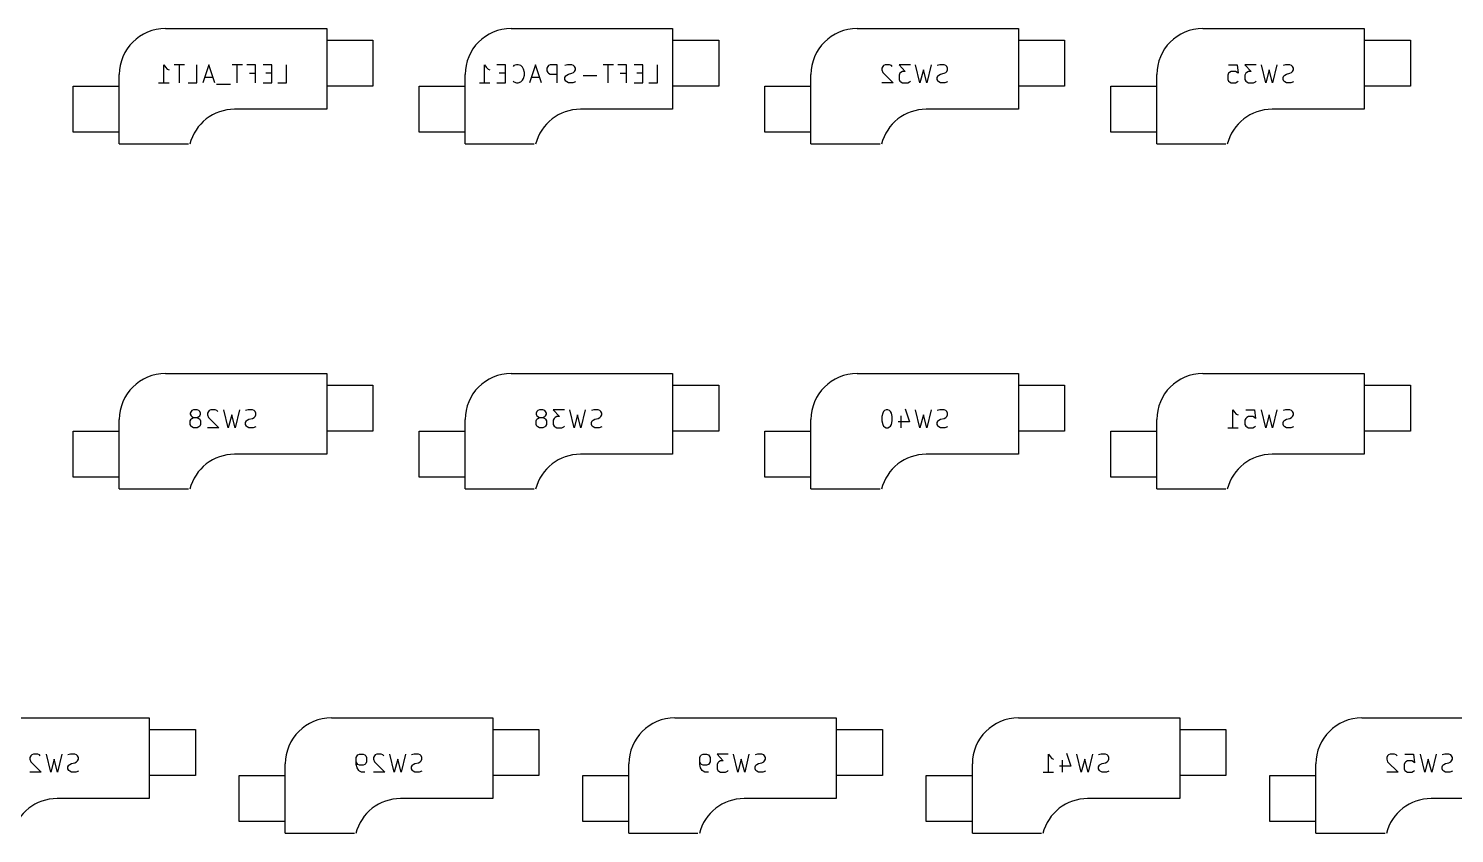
# Model space of a CAD drawing. Extents: x 31 to 377, y -115 to -12.
# Drawn here: x 124.3 to 202.8, y -56 to -11.7 of the extents above; entities that cross this region are included whole.
import ezdxf

# ---------------------------------------------------------------- set-up
doc = ezdxf.new("R2010")
doc.units = 0
doc.layers.add('BLACK', color=7, linetype='CONTINUOUS')

msp = doc.modelspace()

# ---------------------------------------------------------------- linework, layer by layer
at = {"layer": 'BLACK', "linetype": 'CONTINUOUS'}
for p, q in [((131.826, -11.684), (140.716, -11.684)), ((140.716, -11.684), (140.716, -16.129)), ((150.876, -11.684), (159.766, -11.684)), ((159.766, -11.684), (159.766, -16.129)), ((169.926, -11.684), (178.816, -11.684)), ((178.816, -11.684), (178.816, -16.129)), ((188.976, -11.684), (197.866, -11.684)), ((197.866, -11.684), (197.866, -16.129)), ((140.716, -12.319), (143.256, -12.319)), ((143.256, -12.319), (143.256, -14.859)), ((159.766, -12.319), (162.306, -12.319)), ((162.306, -12.319), (162.306, -14.859)), ((178.816, -12.319), (181.356, -12.319)), ((181.356, -12.319), (181.356, -14.859)), ((197.866, -12.319), (200.406, -12.319)), ((200.406, -12.319), (200.406, -14.859)), ((131.739, -14.6764), (131.739, -13.6764)), ((131.739, -13.6764), (131.834, -13.8192)), ((131.834, -13.8192), (131.93, -13.9145)), ((131.93, -13.9145), (132.025, -13.9621)), ((132.882, -13.6764), (132.311, -13.6764)), ((132.596, -14.6764), (132.596, -13.6764)), ((133.549, -14.6764), (133.549, -13.6764)), ((134.215, -13.6764), (133.882, -14.6764)), ((134.549, -14.6764), (134.215, -13.6764)), ((136.072, -13.6764), (135.501, -13.6764)), ((135.787, -14.6764), (135.787, -13.6764)), ((136.787, -13.6764), (136.311, -13.6764)), ((136.787, -14.6764), (136.787, -13.6764)), ((137.691, -13.6764), (137.215, -13.6764)), ((137.691, -14.6764), (137.691, -13.6764)), ((138.501, -14.6764), (138.501, -13.6764)), ((149.408, -14.6764), (149.408, -13.6764)), ((149.408, -13.6764), (149.503, -13.8192)), ((149.503, -13.8192), (149.599, -13.9145)), ((149.599, -13.9145), (149.694, -13.9621)), ((150.551, -13.6764), (150.075, -13.6764)), ((150.551, -14.6764), (150.551, -13.6764)), ((151.027, -13.724), (150.98, -13.7716)), ((151.17, -13.6764), (151.027, -13.724)), ((151.265, -13.6764), (151.17, -13.6764)), ((151.408, -13.724), (151.265, -13.6764)), ((151.503, -13.8192), (151.408, -13.724)), ((151.551, -13.9145), (151.503, -13.8192)), ((151.599, -14.105), (151.551, -13.9145)), ((151.599, -14.2478), (151.599, -14.105)), ((152.218, -13.6764), (151.884, -14.6764)), ((152.551, -14.6764), (152.218, -13.6764)), ((152.884, -13.7716), (152.837, -13.8669)), ((152.837, -13.8669), (152.837, -14.0097)), ((152.837, -14.0097), (152.884, -14.105)), ((152.932, -13.724), (152.884, -13.7716)), ((152.884, -14.105), (152.932, -14.1526)), ((153.027, -13.6764), (152.932, -13.724)), ((153.408, -13.6764), (153.027, -13.6764)), ((153.408, -14.6764), (153.408, -13.6764)), ((153.98, -13.6764), (153.837, -13.724)), ((154.218, -13.6764), (153.98, -13.6764)), ((154.313, -13.724), (154.218, -13.6764)), ((154.218, -14.1526), (154.313, -14.105)), ((154.361, -13.7716), (154.313, -13.724)), ((154.313, -14.105), (154.361, -14.0573)), ((154.408, -13.8669), (154.361, -13.7716)), ((154.361, -14.0573), (154.408, -13.9621)), ((154.408, -13.9621), (154.408, -13.8669)), ((156.503, -13.6764), (155.932, -13.6764)), ((156.218, -14.6764), (156.218, -13.6764)), ((157.218, -13.6764), (156.741, -13.6764)), ((157.218, -14.6764), (157.218, -13.6764)), ((158.122, -13.6764), (157.646, -13.6764)), ((158.122, -14.6764), (158.122, -13.6764)), ((158.932, -14.6764), (158.932, -13.6764)), ((171.339, -13.7716), (171.291, -13.8669)), ((171.291, -13.8669), (171.291, -13.9621)), ((171.291, -13.9621), (171.339, -14.105)), ((171.387, -13.724), (171.339, -13.7716)), ((171.339, -14.105), (171.911, -14.6764)), ((171.482, -13.6764), (171.387, -13.724)), ((171.72, -13.6764), (171.482, -13.6764)), ((171.815, -13.724), (171.72, -13.6764)), ((171.863, -13.7716), (171.815, -13.724)), ((172.863, -13.6764), (172.244, -13.6764)), ((172.244, -13.6764), (172.577, -14.0573)), ((172.339, -14.105), (172.291, -14.1526)), ((172.434, -14.0573), (172.339, -14.105)), ((172.577, -14.0573), (172.434, -14.0573)), ((173.387, -14.6764), (173.149, -13.6764)), ((173.577, -13.9621), (173.387, -14.6764)), ((173.768, -14.6764), (173.577, -13.9621)), ((174.006, -13.6764), (173.768, -14.6764)), ((174.482, -13.6764), (174.339, -13.724)), ((174.72, -13.6764), (174.482, -13.6764)), ((174.815, -13.724), (174.72, -13.6764)), ((174.72, -14.1526), (174.815, -14.105)), ((174.863, -13.7716), (174.815, -13.724)), ((174.815, -14.105), (174.863, -14.0573)), ((174.911, -13.8669), (174.863, -13.7716)), ((174.863, -14.0573), (174.911, -13.9621)), ((174.911, -13.9621), (174.911, -13.8669)), ((190.389, -13.6764), (190.865, -13.6764)), ((190.437, -14.105), (190.389, -14.1526)), ((190.532, -14.0573), (190.437, -14.105)), ((190.77, -14.0573), (190.532, -14.0573)), ((190.865, -14.105), (190.77, -14.0573)), ((190.865, -13.6764), (190.913, -14.1526)), ((190.913, -14.1526), (190.865, -14.105)), ((191.913, -13.6764), (191.294, -13.6764)), ((191.294, -13.6764), (191.627, -14.0573)), ((191.389, -14.105), (191.341, -14.1526)), ((191.484, -14.0573), (191.389, -14.105)), ((191.627, -14.0573), (191.484, -14.0573)), ((192.437, -14.6764), (192.199, -13.6764)), ((192.627, -13.9621), (192.437, -14.6764)), ((192.818, -14.6764), (192.627, -13.9621)), ((193.056, -13.6764), (192.818, -14.6764)), ((193.532, -13.6764), (193.389, -13.724)), ((193.77, -13.6764), (193.532, -13.6764)), ((193.865, -13.724), (193.77, -13.6764)), ((193.77, -14.1526), (193.865, -14.105)), ((193.913, -13.7716), (193.865, -13.724)), ((193.865, -14.105), (193.913, -14.0573)), ((193.961, -13.8669), (193.913, -13.7716)), ((193.913, -14.0573), (193.961, -13.9621)), ((193.961, -13.9621), (193.961, -13.8669)), ((126.746, -14.859), (129.286, -14.859)), ((126.746, -17.399), (126.746, -14.859)), ((129.286, -18.034), (129.286, -14.224)), ((131.453, -14.6764), (132.025, -14.6764)), ((133.072, -14.6764), (133.549, -14.6764)), ((134.453, -14.3907), (133.977, -14.3907)), ((135.406, -14.7716), (134.644, -14.7716)), ((136.453, -14.1526), (136.787, -14.1526)), ((137.215, -14.6764), (137.691, -14.6764)), ((137.691, -14.1526), (137.358, -14.1526)), ((138.025, -14.6764), (138.501, -14.6764)), ((143.256, -14.859), (140.716, -14.859)), ((145.796, -14.859), (148.336, -14.859)), ((145.796, -17.399), (145.796, -14.859)), ((148.336, -18.034), (148.336, -14.224)), ((149.122, -14.6764), (149.694, -14.6764)), ((150.075, -14.6764), (150.551, -14.6764)), ((150.551, -14.1526), (150.218, -14.1526)), ((150.98, -14.5811), (151.027, -14.6288)), ((151.027, -14.6288), (151.17, -14.6764)), ((151.17, -14.6764), (151.265, -14.6764)), ((151.265, -14.6764), (151.408, -14.6288)), ((151.408, -14.6288), (151.503, -14.5335)), ((151.503, -14.5335), (151.551, -14.4383)), ((151.551, -14.4383), (151.599, -14.2478)), ((152.456, -14.3907), (151.98, -14.3907)), ((152.932, -14.1526), (153.027, -14.2002)), ((153.027, -14.2002), (153.408, -14.2002)), ((153.837, -14.3907), (153.884, -14.2954)), ((153.837, -14.4859), (153.837, -14.3907)), ((153.884, -14.5811), (153.837, -14.4859)), ((153.884, -14.2954), (153.932, -14.2478)), ((153.932, -14.6288), (153.884, -14.5811)), ((153.932, -14.2478), (154.027, -14.2002)), ((154.027, -14.6764), (153.932, -14.6288)), ((154.027, -14.2002), (154.218, -14.1526)), ((154.265, -14.6764), (154.027, -14.6764)), ((154.408, -14.6288), (154.265, -14.6764)), ((155.599, -14.2954), (154.837, -14.2954)), ((156.884, -14.1526), (157.218, -14.1526)), ((157.646, -14.6764), (158.122, -14.6764)), ((158.122, -14.1526), (157.789, -14.1526)), ((158.456, -14.6764), (158.932, -14.6764)), ((162.306, -14.859), (159.766, -14.859)), ((164.846, -14.859), (167.386, -14.859)), ((164.846, -17.399), (164.846, -14.859)), ((167.386, -18.034), (167.386, -14.224)), ((171.911, -14.6764), (171.291, -14.6764)), ((172.291, -14.1526), (172.244, -14.2478)), ((172.244, -14.2478), (172.244, -14.4859)), ((172.244, -14.4859), (172.291, -14.5811)), ((172.291, -14.5811), (172.339, -14.6288)), ((172.339, -14.6288), (172.434, -14.6764)), ((172.434, -14.6764), (172.72, -14.6764)), ((172.72, -14.6764), (172.815, -14.6288)), ((172.815, -14.6288), (172.863, -14.5811)), ((174.339, -14.3907), (174.387, -14.2954)), ((174.339, -14.4859), (174.339, -14.3907)), ((174.387, -14.5811), (174.339, -14.4859)), ((174.387, -14.2954), (174.434, -14.2478)), ((174.434, -14.6288), (174.387, -14.5811)), ((174.434, -14.2478), (174.53, -14.2002)), ((174.53, -14.6764), (174.434, -14.6288)), ((174.53, -14.2002), (174.72, -14.1526)), ((174.768, -14.6764), (174.53, -14.6764)), ((174.911, -14.6288), (174.768, -14.6764)), ((181.356, -14.859), (178.816, -14.859)), ((183.896, -14.859), (186.436, -14.859)), ((183.896, -17.399), (183.896, -14.859)), ((186.436, -18.034), (186.436, -14.224)), ((190.389, -14.1526), (190.341, -14.2478)), ((190.341, -14.2478), (190.341, -14.4859)), ((190.341, -14.4859), (190.389, -14.5811)), ((190.389, -14.5811), (190.437, -14.6288)), ((190.437, -14.6288), (190.532, -14.6764)), ((190.532, -14.6764), (190.77, -14.6764)), ((190.77, -14.6764), (190.865, -14.6288)), ((190.865, -14.6288), (190.913, -14.5811)), ((191.341, -14.1526), (191.294, -14.2478)), ((191.294, -14.2478), (191.294, -14.4859)), ((191.294, -14.4859), (191.341, -14.5811)), ((191.341, -14.5811), (191.389, -14.6288)), ((191.389, -14.6288), (191.484, -14.6764)), ((191.484, -14.6764), (191.77, -14.6764)), ((191.77, -14.6764), (191.865, -14.6288)), ((191.865, -14.6288), (191.913, -14.5811)), ((193.389, -14.3907), (193.437, -14.2954)), ((193.389, -14.4859), (193.389, -14.3907)), ((193.437, -14.5811), (193.389, -14.4859)), ((193.437, -14.2954), (193.484, -14.2478)), ((193.484, -14.6288), (193.437, -14.5811)), ((193.484, -14.2478), (193.58, -14.2002)), ((193.58, -14.6764), (193.484, -14.6288)), ((193.58, -14.2002), (193.77, -14.1526)), ((193.818, -14.6764), (193.58, -14.6764)), ((193.961, -14.6288), (193.818, -14.6764)), ((200.406, -14.859), (197.866, -14.859)), ((140.716, -16.129), (135.636, -16.129)), ((159.766, -16.129), (154.686, -16.129)), ((178.816, -16.129), (173.736, -16.129)), ((197.866, -16.129), (192.786, -16.129)), ((129.286, -17.399), (126.746, -17.399)), ((129.286, -18.034), (133.096, -18.034)), ((148.336, -17.399), (145.796, -17.399)), ((148.336, -18.034), (152.146, -18.034)), ((167.386, -17.399), (164.846, -17.399)), ((167.386, -18.034), (171.196, -18.034)), ((186.436, -17.399), (183.896, -17.399)), ((186.436, -18.034), (190.246, -18.034)), ((131.826, -30.6889), (140.716, -30.6889)), ((140.716, -30.6889), (140.716, -35.1339)), ((140.716, -31.3239), (143.256, -31.3239)), ((143.256, -31.3239), (143.256, -33.8639)), ((150.876, -30.6889), (159.766, -30.6889)), ((159.766, -30.6889), (159.766, -35.1339)), ((159.766, -31.3239), (162.306, -31.3239)), ((162.306, -31.3239), (162.306, -33.8639)), ((169.926, -30.6889), (178.816, -30.6889)), ((178.816, -30.6889), (178.816, -35.1339)), ((178.816, -31.3239), (181.356, -31.3239)), ((181.356, -31.3239), (181.356, -33.8639)), ((188.976, -30.6889), (197.866, -30.6889)), ((197.866, -30.6889), (197.866, -35.1339)), ((197.866, -31.3239), (200.406, -31.3239)), ((200.406, -31.3239), (200.406, -33.8639)), ((133.239, -32.7765), (133.191, -32.8718)), ((133.191, -32.8718), (133.191, -32.9194)), ((133.191, -32.9194), (133.239, -33.0146)), ((133.287, -32.7289), (133.239, -32.7765)), ((133.382, -32.6813), (133.287, -32.7289)), ((133.572, -32.6813), (133.382, -32.6813)), ((133.668, -32.7289), (133.572, -32.6813)), ((133.715, -32.7765), (133.668, -32.7289)), ((133.763, -32.8718), (133.715, -32.7765)), ((133.715, -33.0146), (133.763, -32.9194)), ((133.763, -32.9194), (133.763, -32.8718)), ((134.191, -32.7765), (134.144, -32.8718)), ((134.144, -32.8718), (134.144, -32.967)), ((134.144, -32.967), (134.191, -33.1099)), ((134.239, -32.7289), (134.191, -32.7765)), ((134.334, -32.6813), (134.239, -32.7289)), ((134.572, -32.6813), (134.334, -32.6813)), ((134.668, -32.7289), (134.572, -32.6813)), ((134.715, -32.7765), (134.668, -32.7289)), ((135.287, -33.6813), (135.049, -32.6813)), ((135.477, -32.967), (135.287, -33.6813)), ((135.668, -33.6813), (135.477, -32.967)), ((135.906, -32.6813), (135.668, -33.6813)), ((136.382, -32.6813), (136.239, -32.7289)), ((136.62, -32.6813), (136.382, -32.6813)), ((136.715, -32.7289), (136.62, -32.6813)), ((136.763, -32.7765), (136.715, -32.7289)), ((136.811, -32.8718), (136.763, -32.7765)), ((136.763, -33.0622), (136.811, -32.967)), ((136.811, -32.967), (136.811, -32.8718)), ((152.289, -32.7765), (152.241, -32.8718)), ((152.241, -32.8718), (152.241, -32.9194)), ((152.241, -32.9194), (152.289, -33.0146)), ((152.337, -32.7289), (152.289, -32.7765)), ((152.432, -32.6813), (152.337, -32.7289)), ((152.622, -32.6813), (152.432, -32.6813)), ((152.718, -32.7289), (152.622, -32.6813)), ((152.765, -32.7765), (152.718, -32.7289)), ((152.813, -32.8718), (152.765, -32.7765)), ((152.765, -33.0146), (152.813, -32.9194)), ((152.813, -32.9194), (152.813, -32.8718)), ((153.813, -32.6813), (153.194, -32.6813)), ((153.194, -32.6813), (153.527, -33.0622)), ((154.337, -33.6813), (154.099, -32.6813)), ((154.527, -32.967), (154.337, -33.6813)), ((154.718, -33.6813), (154.527, -32.967)), ((154.956, -32.6813), (154.718, -33.6813)), ((155.432, -32.6813), (155.289, -32.7289)), ((155.67, -32.6813), (155.432, -32.6813)), ((155.765, -32.7289), (155.67, -32.6813)), ((155.813, -32.7765), (155.765, -32.7289)), ((155.861, -32.8718), (155.813, -32.7765)), ((155.813, -33.0622), (155.861, -32.967)), ((155.861, -32.967), (155.861, -32.8718)), ((171.339, -32.8718), (171.291, -33.0622)), ((171.387, -32.7765), (171.339, -32.8718)), ((171.434, -32.7289), (171.387, -32.7765)), ((171.53, -32.6813), (171.434, -32.7289)), ((171.625, -32.6813), (171.53, -32.6813)), ((171.72, -32.7289), (171.625, -32.6813)), ((171.768, -32.7765), (171.72, -32.7289)), ((171.815, -32.8718), (171.768, -32.7765)), ((171.863, -33.0622), (171.815, -32.8718)), ((172.577, -32.6337), (172.815, -33.3479)), ((173.387, -33.6813), (173.149, -32.6813)), ((173.577, -32.967), (173.387, -33.6813)), ((173.768, -33.6813), (173.577, -32.967)), ((174.006, -32.6813), (173.768, -33.6813)), ((174.482, -32.6813), (174.339, -32.7289)), ((174.72, -32.6813), (174.482, -32.6813)), ((174.815, -32.7289), (174.72, -32.6813)), ((174.863, -32.7765), (174.815, -32.7289)), ((174.911, -32.8718), (174.863, -32.7765)), ((174.863, -33.0622), (174.911, -32.967)), ((174.911, -32.967), (174.911, -32.8718)), ((190.627, -33.6813), (190.627, -32.6813)), ((190.627, -32.6813), (190.722, -32.8241)), ((190.722, -32.8241), (190.818, -32.9194)), ((190.818, -32.9194), (190.913, -32.967)), ((191.341, -32.6813), (191.818, -32.6813)), ((191.818, -32.6813), (191.865, -33.1575)), ((192.437, -33.6813), (192.199, -32.6813)), ((192.627, -32.967), (192.437, -33.6813)), ((192.818, -33.6813), (192.627, -32.967)), ((193.056, -32.6813), (192.818, -33.6813)), ((193.532, -32.6813), (193.389, -32.7289)), ((193.77, -32.6813), (193.532, -32.6813)), ((193.865, -32.7289), (193.77, -32.6813)), ((193.913, -32.7765), (193.865, -32.7289)), ((193.961, -32.8718), (193.913, -32.7765)), ((193.913, -33.0622), (193.961, -32.967)), ((193.961, -32.967), (193.961, -32.8718)), ((129.286, -37.0389), (129.286, -33.2289)), ((133.191, -33.3003), (133.239, -33.2051)), ((133.191, -33.4908), (133.191, -33.3003)), ((133.239, -33.586), (133.191, -33.4908)), ((133.239, -33.0146), (133.287, -33.0622)), ((133.239, -33.2051), (133.287, -33.1575)), ((133.287, -33.6337), (133.239, -33.586)), ((133.287, -33.0622), (133.382, -33.1099)), ((133.287, -33.1575), (133.382, -33.1099)), ((133.382, -33.6813), (133.287, -33.6337)), ((133.382, -33.1099), (133.572, -33.1099)), ((133.572, -33.6813), (133.382, -33.6813)), ((133.572, -33.1099), (133.668, -33.0622)), ((133.572, -33.1099), (133.668, -33.1575)), ((133.668, -33.6337), (133.572, -33.6813)), ((133.668, -33.0622), (133.715, -33.0146)), ((133.668, -33.1575), (133.715, -33.2051)), ((133.715, -33.586), (133.668, -33.6337)), ((133.715, -33.2051), (133.763, -33.3003)), ((133.763, -33.4908), (133.715, -33.586)), ((133.763, -33.3003), (133.763, -33.4908)), ((134.763, -33.6813), (134.144, -33.6813)), ((134.191, -33.1099), (134.763, -33.6813)), ((136.239, -33.3956), (136.287, -33.3003)), ((136.239, -33.4908), (136.239, -33.3956)), ((136.287, -33.586), (136.239, -33.4908)), ((136.287, -33.3003), (136.334, -33.2527)), ((136.334, -33.6337), (136.287, -33.586)), ((136.334, -33.2527), (136.43, -33.2051)), ((136.43, -33.6813), (136.334, -33.6337)), ((136.43, -33.2051), (136.62, -33.1575)), ((136.668, -33.6813), (136.43, -33.6813)), ((136.62, -33.1575), (136.715, -33.1099)), ((136.811, -33.6337), (136.668, -33.6813)), ((136.715, -33.1099), (136.763, -33.0622)), ((148.336, -37.0389), (148.336, -33.2289)), ((152.241, -33.3003), (152.289, -33.2051)), ((152.241, -33.4908), (152.241, -33.3003)), ((152.289, -33.586), (152.241, -33.4908)), ((152.289, -33.0146), (152.337, -33.0622)), ((152.289, -33.2051), (152.337, -33.1575)), ((152.337, -33.6337), (152.289, -33.586)), ((152.337, -33.0622), (152.432, -33.1099)), ((152.337, -33.1575), (152.432, -33.1099)), ((152.432, -33.6813), (152.337, -33.6337)), ((152.432, -33.1099), (152.622, -33.1099)), ((152.622, -33.6813), (152.432, -33.6813)), ((152.622, -33.1099), (152.718, -33.0622)), ((152.622, -33.1099), (152.718, -33.1575)), ((152.718, -33.6337), (152.622, -33.6813)), ((152.718, -33.0622), (152.765, -33.0146)), ((152.718, -33.1575), (152.765, -33.2051)), ((152.765, -33.586), (152.718, -33.6337)), ((152.765, -33.2051), (152.813, -33.3003)), ((152.813, -33.4908), (152.765, -33.586)), ((152.813, -33.3003), (152.813, -33.4908)), ((153.241, -33.1575), (153.194, -33.2527)), ((153.194, -33.2527), (153.194, -33.4908)), ((153.194, -33.4908), (153.241, -33.586)), ((153.289, -33.1099), (153.241, -33.1575)), ((153.241, -33.586), (153.289, -33.6337)), ((153.384, -33.0622), (153.289, -33.1099)), ((153.289, -33.6337), (153.384, -33.6813)), ((153.527, -33.0622), (153.384, -33.0622)), ((153.384, -33.6813), (153.67, -33.6813)), ((153.67, -33.6813), (153.765, -33.6337)), ((153.765, -33.6337), (153.813, -33.586)), ((155.289, -33.3956), (155.337, -33.3003)), ((155.289, -33.4908), (155.289, -33.3956)), ((155.337, -33.586), (155.289, -33.4908)), ((155.337, -33.3003), (155.384, -33.2527)), ((155.384, -33.6337), (155.337, -33.586)), ((155.384, -33.2527), (155.48, -33.2051)), ((155.48, -33.6813), (155.384, -33.6337)), ((155.48, -33.2051), (155.67, -33.1575)), ((155.718, -33.6813), (155.48, -33.6813)), ((155.67, -33.1575), (155.765, -33.1099)), ((155.861, -33.6337), (155.718, -33.6813)), ((155.765, -33.1099), (155.813, -33.0622)), ((167.386, -37.0389), (167.386, -33.2289)), ((171.291, -33.0622), (171.291, -33.3003)), ((171.291, -33.3003), (171.339, -33.4908)), ((171.339, -33.4908), (171.387, -33.586)), ((171.387, -33.586), (171.434, -33.6337)), ((171.434, -33.6337), (171.53, -33.6813)), ((171.53, -33.6813), (171.625, -33.6813)), ((171.625, -33.6813), (171.72, -33.6337)), ((171.72, -33.6337), (171.768, -33.586)), ((171.768, -33.586), (171.815, -33.4908)), ((171.815, -33.4908), (171.863, -33.3003)), ((171.863, -33.3003), (171.863, -33.0622)), ((172.815, -33.3479), (172.196, -33.3479)), ((172.339, -33.0146), (172.339, -33.6813)), ((174.339, -33.3956), (174.387, -33.3003)), ((174.339, -33.4908), (174.339, -33.3956)), ((174.387, -33.586), (174.339, -33.4908)), ((174.387, -33.3003), (174.434, -33.2527)), ((174.434, -33.6337), (174.387, -33.586)), ((174.434, -33.2527), (174.53, -33.2051)), ((174.53, -33.6813), (174.434, -33.6337)), ((174.53, -33.2051), (174.72, -33.1575)), ((174.768, -33.6813), (174.53, -33.6813)), ((174.72, -33.1575), (174.815, -33.1099)), ((174.911, -33.6337), (174.768, -33.6813)), ((174.815, -33.1099), (174.863, -33.0622)), ((186.436, -37.0389), (186.436, -33.2289)), ((190.341, -33.6813), (190.913, -33.6813)), ((191.341, -33.1575), (191.294, -33.2527)), ((191.294, -33.2527), (191.294, -33.4908)), ((191.294, -33.4908), (191.341, -33.586)), ((191.389, -33.1099), (191.341, -33.1575)), ((191.341, -33.586), (191.389, -33.6337)), ((191.484, -33.0622), (191.389, -33.1099)), ((191.389, -33.6337), (191.484, -33.6813)), ((191.722, -33.0622), (191.484, -33.0622)), ((191.484, -33.6813), (191.722, -33.6813)), ((191.818, -33.1099), (191.722, -33.0622)), ((191.722, -33.6813), (191.818, -33.6337)), ((191.865, -33.1575), (191.818, -33.1099)), ((191.818, -33.6337), (191.865, -33.586)), ((193.389, -33.3956), (193.437, -33.3003)), ((193.389, -33.4908), (193.389, -33.3956)), ((193.437, -33.586), (193.389, -33.4908)), ((193.437, -33.3003), (193.484, -33.2527)), ((193.484, -33.6337), (193.437, -33.586)), ((193.484, -33.2527), (193.58, -33.2051)), ((193.58, -33.6813), (193.484, -33.6337)), ((193.58, -33.2051), (193.77, -33.1575)), ((193.818, -33.6813), (193.58, -33.6813)), ((193.77, -33.1575), (193.865, -33.1099)), ((193.961, -33.6337), (193.818, -33.6813)), ((193.865, -33.1099), (193.913, -33.0622)), ((126.746, -33.8639), (129.286, -33.8639)), ((126.746, -36.4039), (126.746, -33.8639)), ((143.256, -33.8639), (140.716, -33.8639)), ((145.796, -33.8639), (148.336, -33.8639)), ((145.796, -36.4039), (145.796, -33.8639)), ((162.306, -33.8639), (159.766, -33.8639)), ((164.846, -33.8639), (167.386, -33.8639)), ((164.846, -36.4039), (164.846, -33.8639)), ((181.356, -33.8639), (178.816, -33.8639)), ((183.896, -33.8639), (186.436, -33.8639)), ((183.896, -36.4039), (183.896, -33.8639)), ((200.406, -33.8639), (197.866, -33.8639)), ((140.716, -35.1339), (135.636, -35.1339)), ((159.766, -35.1339), (154.686, -35.1339)), ((178.816, -35.1339), (173.736, -35.1339)), ((197.866, -35.1339), (192.786, -35.1339)), ((129.286, -36.4039), (126.746, -36.4039)), ((148.336, -36.4039), (145.796, -36.4039)), ((167.386, -36.4039), (164.846, -36.4039)), ((186.436, -36.4039), (183.896, -36.4039)), ((129.286, -37.0389), (133.096, -37.0389)), ((148.336, -37.0389), (152.146, -37.0389)), ((167.386, -37.0389), (171.196, -37.0389)), ((186.436, -37.0389), (190.246, -37.0389)), ((122.047, -49.657), (130.937, -49.657)), ((130.937, -49.657), (130.937, -54.102)), ((140.97, -49.657), (149.86, -49.657)), ((149.86, -49.657), (149.86, -54.102)), ((159.893, -49.657), (168.783, -49.657)), ((168.783, -49.657), (168.783, -54.102)), ((178.816, -49.657), (187.706, -49.657)), ((187.706, -49.657), (187.706, -54.102)), ((197.739, -49.657), (206.629, -49.657)), ((130.937, -50.292), (133.477, -50.292)), ((133.477, -50.292), (133.477, -52.832)), ((149.86, -50.292), (152.4, -50.292)), ((152.4, -50.292), (152.4, -52.832)), ((168.783, -50.292), (171.323, -50.292)), ((171.323, -50.292), (171.323, -52.832)), ((187.706, -50.292), (190.246, -50.292)), ((190.246, -50.292), (190.246, -52.832)), ((124.412, -51.7446), (124.365, -51.8399)), ((124.365, -51.8399), (124.365, -51.9351)), ((124.46, -51.697), (124.412, -51.7446)), ((124.555, -51.6494), (124.46, -51.697)), ((124.793, -51.6494), (124.555, -51.6494)), ((124.889, -51.697), (124.793, -51.6494)), ((124.936, -51.7446), (124.889, -51.697)), ((125.508, -52.6494), (125.27, -51.6494)), ((126.127, -51.6494), (125.889, -52.6494)), ((126.603, -51.6494), (126.46, -51.697)), ((126.841, -51.6494), (126.603, -51.6494)), ((126.936, -51.697), (126.841, -51.6494)), ((126.984, -51.7446), (126.936, -51.697)), ((127.032, -51.8399), (126.984, -51.7446)), ((127.032, -51.9351), (127.032, -51.8399)), ((142.335, -51.8399), (142.383, -51.7446)), ((142.335, -52.2208), (142.335, -51.8399)), ((142.383, -51.7446), (142.431, -51.697)), ((142.431, -51.697), (142.526, -51.6494)), ((142.526, -51.6494), (142.716, -51.6494)), ((142.716, -51.6494), (142.812, -51.697)), ((142.812, -51.697), (142.859, -51.7446)), ((142.859, -51.7446), (142.907, -51.8399)), ((142.907, -51.8399), (142.907, -52.078)), ((143.335, -51.7446), (143.288, -51.8399)), ((143.288, -51.8399), (143.288, -51.9351)), ((143.383, -51.697), (143.335, -51.7446)), ((143.478, -51.6494), (143.383, -51.697)), ((143.716, -51.6494), (143.478, -51.6494)), ((143.812, -51.697), (143.716, -51.6494)), ((143.859, -51.7446), (143.812, -51.697)), ((144.431, -52.6494), (144.193, -51.6494)), ((145.05, -51.6494), (144.812, -52.6494)), ((145.526, -51.6494), (145.383, -51.697)), ((145.764, -51.6494), (145.526, -51.6494)), ((145.859, -51.697), (145.764, -51.6494)), ((145.907, -51.7446), (145.859, -51.697)), ((145.955, -51.8399), (145.907, -51.7446)), ((145.955, -51.9351), (145.955, -51.8399)), ((161.258, -51.8399), (161.306, -51.7446)), ((161.258, -52.2208), (161.258, -51.8399)), ((161.306, -51.7446), (161.354, -51.697)), ((161.354, -51.697), (161.449, -51.6494)), ((161.449, -51.6494), (161.639, -51.6494)), ((161.639, -51.6494), (161.735, -51.697)), ((161.735, -51.697), (161.782, -51.7446)), ((161.782, -51.7446), (161.83, -51.8399)), ((161.83, -51.8399), (161.83, -52.078)), ((162.83, -51.6494), (162.211, -51.6494)), ((162.211, -51.6494), (162.544, -52.0303)), ((163.354, -52.6494), (163.116, -51.6494)), ((163.973, -51.6494), (163.735, -52.6494)), ((164.449, -51.6494), (164.306, -51.697)), ((164.687, -51.6494), (164.449, -51.6494)), ((164.782, -51.697), (164.687, -51.6494)), ((164.83, -51.7446), (164.782, -51.697)), ((164.878, -51.8399), (164.83, -51.7446)), ((164.878, -51.9351), (164.878, -51.8399)), ((180.467, -52.6494), (180.467, -51.6494)), ((180.467, -51.6494), (180.562, -51.7922)), ((180.562, -51.7922), (180.658, -51.8875)), ((181.467, -51.6018), (181.705, -52.316)), ((182.277, -52.6494), (182.039, -51.6494)), ((182.896, -51.6494), (182.658, -52.6494)), ((183.372, -51.6494), (183.229, -51.697)), ((183.61, -51.6494), (183.372, -51.6494)), ((183.705, -51.697), (183.61, -51.6494)), ((183.753, -51.7446), (183.705, -51.697)), ((183.801, -51.8399), (183.753, -51.7446)), ((183.801, -51.9351), (183.801, -51.8399)), ((199.152, -51.7446), (199.104, -51.8399)), ((199.104, -51.8399), (199.104, -51.9351)), ((199.2, -51.697), (199.152, -51.7446)), ((199.295, -51.6494), (199.2, -51.697)), ((199.533, -51.6494), (199.295, -51.6494)), ((199.628, -51.697), (199.533, -51.6494)), ((199.676, -51.7446), (199.628, -51.697)), ((200.104, -51.6494), (200.581, -51.6494)), ((200.581, -51.6494), (200.628, -52.1256)), ((201.2, -52.6494), (200.962, -51.6494)), ((201.819, -51.6494), (201.581, -52.6494)), ((202.295, -51.6494), (202.152, -51.697)), ((202.533, -51.6494), (202.295, -51.6494)), ((202.628, -51.697), (202.533, -51.6494)), ((202.676, -51.7446), (202.628, -51.697)), ((202.724, -51.8399), (202.676, -51.7446)), ((202.724, -51.9351), (202.724, -51.8399)), ((124.365, -51.9351), (124.412, -52.078)), ((124.412, -52.078), (124.984, -52.6494)), ((125.698, -51.9351), (125.508, -52.6494)), ((125.889, -52.6494), (125.698, -51.9351)), ((126.46, -52.3637), (126.508, -52.2684)), ((126.46, -52.4589), (126.46, -52.3637)), ((126.508, -52.5541), (126.46, -52.4589)), ((126.508, -52.2684), (126.555, -52.2208)), ((126.555, -52.6018), (126.508, -52.5541)), ((126.555, -52.2208), (126.651, -52.1732)), ((126.651, -52.6494), (126.555, -52.6018)), ((126.651, -52.1732), (126.841, -52.1256)), ((126.841, -52.1256), (126.936, -52.078)), ((127.032, -52.6018), (126.889, -52.6494)), ((126.936, -52.078), (126.984, -52.0303)), ((126.984, -52.0303), (127.032, -51.9351)), ((138.43, -56.007), (138.43, -52.197)), ((142.383, -52.1732), (142.335, -52.078)), ((142.383, -52.4113), (142.335, -52.2208)), ((142.431, -52.2208), (142.383, -52.1732)), ((142.478, -52.5541), (142.383, -52.4113)), ((142.526, -52.2684), (142.431, -52.2208)), ((142.526, -52.6018), (142.478, -52.5541)), ((142.716, -52.2684), (142.526, -52.2684)), ((142.621, -52.6494), (142.526, -52.6018)), ((142.812, -52.2208), (142.716, -52.2684)), ((142.859, -52.1732), (142.812, -52.2208)), ((142.907, -52.078), (142.859, -52.1732)), ((143.288, -51.9351), (143.335, -52.078)), ((143.335, -52.078), (143.907, -52.6494)), ((144.621, -51.9351), (144.431, -52.6494)), ((144.812, -52.6494), (144.621, -51.9351)), ((145.383, -52.3637), (145.431, -52.2684)), ((145.383, -52.4589), (145.383, -52.3637)), ((145.431, -52.5541), (145.383, -52.4589)), ((145.431, -52.2684), (145.478, -52.2208)), ((145.478, -52.6018), (145.431, -52.5541)), ((145.478, -52.2208), (145.574, -52.1732)), ((145.574, -52.6494), (145.478, -52.6018)), ((145.574, -52.1732), (145.764, -52.1256)), ((145.764, -52.1256), (145.859, -52.078)), ((145.955, -52.6018), (145.812, -52.6494)), ((145.859, -52.078), (145.907, -52.0303)), ((145.907, -52.0303), (145.955, -51.9351)), ((157.353, -56.007), (157.353, -52.197)), ((161.306, -52.1732), (161.258, -52.078)), ((161.306, -52.4113), (161.258, -52.2208)), ((161.354, -52.2208), (161.306, -52.1732)), ((161.401, -52.5541), (161.306, -52.4113)), ((161.449, -52.2684), (161.354, -52.2208)), ((161.449, -52.6018), (161.401, -52.5541)), ((161.639, -52.2684), (161.449, -52.2684)), ((161.544, -52.6494), (161.449, -52.6018)), ((161.735, -52.2208), (161.639, -52.2684)), ((161.782, -52.1732), (161.735, -52.2208)), ((161.83, -52.078), (161.782, -52.1732)), ((162.258, -52.1256), (162.211, -52.2208)), ((162.211, -52.2208), (162.211, -52.4589)), ((162.211, -52.4589), (162.258, -52.5541)), ((162.306, -52.078), (162.258, -52.1256)), ((162.258, -52.5541), (162.306, -52.6018)), ((162.401, -52.0303), (162.306, -52.078)), ((162.306, -52.6018), (162.401, -52.6494)), ((162.544, -52.0303), (162.401, -52.0303)), ((162.687, -52.6494), (162.782, -52.6018)), ((162.782, -52.6018), (162.83, -52.5541)), ((163.544, -51.9351), (163.354, -52.6494)), ((163.735, -52.6494), (163.544, -51.9351)), ((164.306, -52.3637), (164.354, -52.2684)), ((164.306, -52.4589), (164.306, -52.3637)), ((164.354, -52.5541), (164.306, -52.4589)), ((164.354, -52.2684), (164.401, -52.2208)), ((164.401, -52.6018), (164.354, -52.5541)), ((164.401, -52.2208), (164.497, -52.1732)), ((164.497, -52.6494), (164.401, -52.6018)), ((164.497, -52.1732), (164.687, -52.1256)), ((164.687, -52.1256), (164.782, -52.078)), ((164.878, -52.6018), (164.735, -52.6494)), ((164.782, -52.078), (164.83, -52.0303)), ((164.83, -52.0303), (164.878, -51.9351)), ((176.276, -56.007), (176.276, -52.197)), ((180.658, -51.8875), (180.753, -51.9351)), ((181.705, -52.316), (181.086, -52.316)), ((181.229, -51.9827), (181.229, -52.6494)), ((182.467, -51.9351), (182.277, -52.6494)), ((182.658, -52.6494), (182.467, -51.9351)), ((183.229, -52.3637), (183.277, -52.2684)), ((183.229, -52.4589), (183.229, -52.3637)), ((183.277, -52.5541), (183.229, -52.4589)), ((183.277, -52.2684), (183.324, -52.2208)), ((183.324, -52.6018), (183.277, -52.5541)), ((183.324, -52.2208), (183.42, -52.1732)), ((183.42, -52.6494), (183.324, -52.6018)), ((183.42, -52.1732), (183.61, -52.1256)), ((183.61, -52.1256), (183.705, -52.078)), ((183.801, -52.6018), (183.658, -52.6494)), ((183.705, -52.078), (183.753, -52.0303)), ((183.753, -52.0303), (183.801, -51.9351)), ((195.199, -56.007), (195.199, -52.197)), ((199.104, -51.9351), (199.152, -52.078)), ((199.152, -52.078), (199.724, -52.6494)), ((200.104, -52.1256), (200.057, -52.2208)), ((200.057, -52.2208), (200.057, -52.4589)), ((200.057, -52.4589), (200.104, -52.5541)), ((200.152, -52.078), (200.104, -52.1256)), ((200.104, -52.5541), (200.152, -52.6018)), ((200.247, -52.0303), (200.152, -52.078)), ((200.152, -52.6018), (200.247, -52.6494)), ((200.485, -52.0303), (200.247, -52.0303)), ((200.581, -52.078), (200.485, -52.0303)), ((200.485, -52.6494), (200.581, -52.6018)), ((200.628, -52.1256), (200.581, -52.078)), ((200.581, -52.6018), (200.628, -52.5541)), ((201.39, -51.9351), (201.2, -52.6494)), ((201.581, -52.6494), (201.39, -51.9351)), ((202.152, -52.3637), (202.2, -52.2684)), ((202.152, -52.4589), (202.152, -52.3637)), ((202.2, -52.5541), (202.152, -52.4589)), ((202.2, -52.2684), (202.247, -52.2208)), ((202.247, -52.6018), (202.2, -52.5541)), ((202.247, -52.2208), (202.343, -52.1732)), ((202.343, -52.6494), (202.247, -52.6018)), ((202.343, -52.1732), (202.533, -52.1256)), ((202.533, -52.1256), (202.628, -52.078)), ((202.724, -52.6018), (202.581, -52.6494)), ((202.628, -52.078), (202.676, -52.0303)), ((202.676, -52.0303), (202.724, -51.9351)), ((124.984, -52.6494), (124.365, -52.6494)), ((126.889, -52.6494), (126.651, -52.6494)), ((133.477, -52.832), (130.937, -52.832)), ((135.89, -52.832), (138.43, -52.832)), ((135.89, -55.372), (135.89, -52.832)), ((142.812, -52.6494), (142.621, -52.6494)), ((143.907, -52.6494), (143.288, -52.6494)), ((145.812, -52.6494), (145.574, -52.6494)), ((152.4, -52.832), (149.86, -52.832)), ((154.813, -52.832), (157.353, -52.832)), ((154.813, -55.372), (154.813, -52.832)), ((161.735, -52.6494), (161.544, -52.6494)), ((162.401, -52.6494), (162.687, -52.6494)), ((164.735, -52.6494), (164.497, -52.6494)), ((171.323, -52.832), (168.783, -52.832)), ((173.736, -52.832), (176.276, -52.832)), ((173.736, -55.372), (173.736, -52.832)), ((180.181, -52.6494), (180.753, -52.6494)), ((183.658, -52.6494), (183.42, -52.6494)), ((190.246, -52.832), (187.706, -52.832)), ((192.659, -52.832), (195.199, -52.832)), ((192.659, -55.372), (192.659, -52.832)), ((199.724, -52.6494), (199.104, -52.6494)), ((200.247, -52.6494), (200.485, -52.6494)), ((202.581, -52.6494), (202.343, -52.6494)), ((130.937, -54.102), (125.857, -54.102)), ((149.86, -54.102), (144.78, -54.102)), ((168.783, -54.102), (163.703, -54.102)), ((187.706, -54.102), (182.626, -54.102)), ((206.629, -54.102), (201.549, -54.102)), ((138.43, -55.372), (135.89, -55.372)), ((157.353, -55.372), (154.813, -55.372)), ((176.276, -55.372), (173.736, -55.372)), ((195.199, -55.372), (192.659, -55.372)), ((138.43, -56.007), (142.24, -56.007)), ((157.353, -56.007), (161.163, -56.007)), ((176.276, -56.007), (180.086, -56.007)), ((195.199, -56.007), (199.009, -56.007))]:
    msp.add_line(p, q, dxfattribs=at)
at = {"layer": 'BLACK'}
for centre, end in [((131.826, -14.224), 180), ((150.876, -14.224), 180), ((169.926, -14.224), 180), ((188.976, -14.224), 180), ((135.636, -18.669), 165.964), ((154.686, -18.669), 165.964), ((173.736, -18.669), 165.964), ((192.786, -18.669), 165.964), ((131.826, -33.2289), 180), ((150.876, -33.2289), 180), ((169.926, -33.2289), 180), ((188.976, -33.2289), 180), ((135.636, -37.6739), 165.964), ((154.686, -37.6739), 165.964), ((173.736, -37.6739), 165.964), ((192.786, -37.6739), 165.964), ((140.97, -52.197), 180), ((159.893, -52.197), 180), ((178.816, -52.197), 180), ((197.739, -52.197), 180), ((125.857, -56.642), 165.964), ((144.78, -56.642), 165.964), ((163.703, -56.642), 165.964), ((182.626, -56.642), 165.964), ((201.549, -56.642), 165.964)]:
    msp.add_arc(centre, 2.54, 90, end, dxfattribs=at)

doc.saveas('drawing.dxf')
